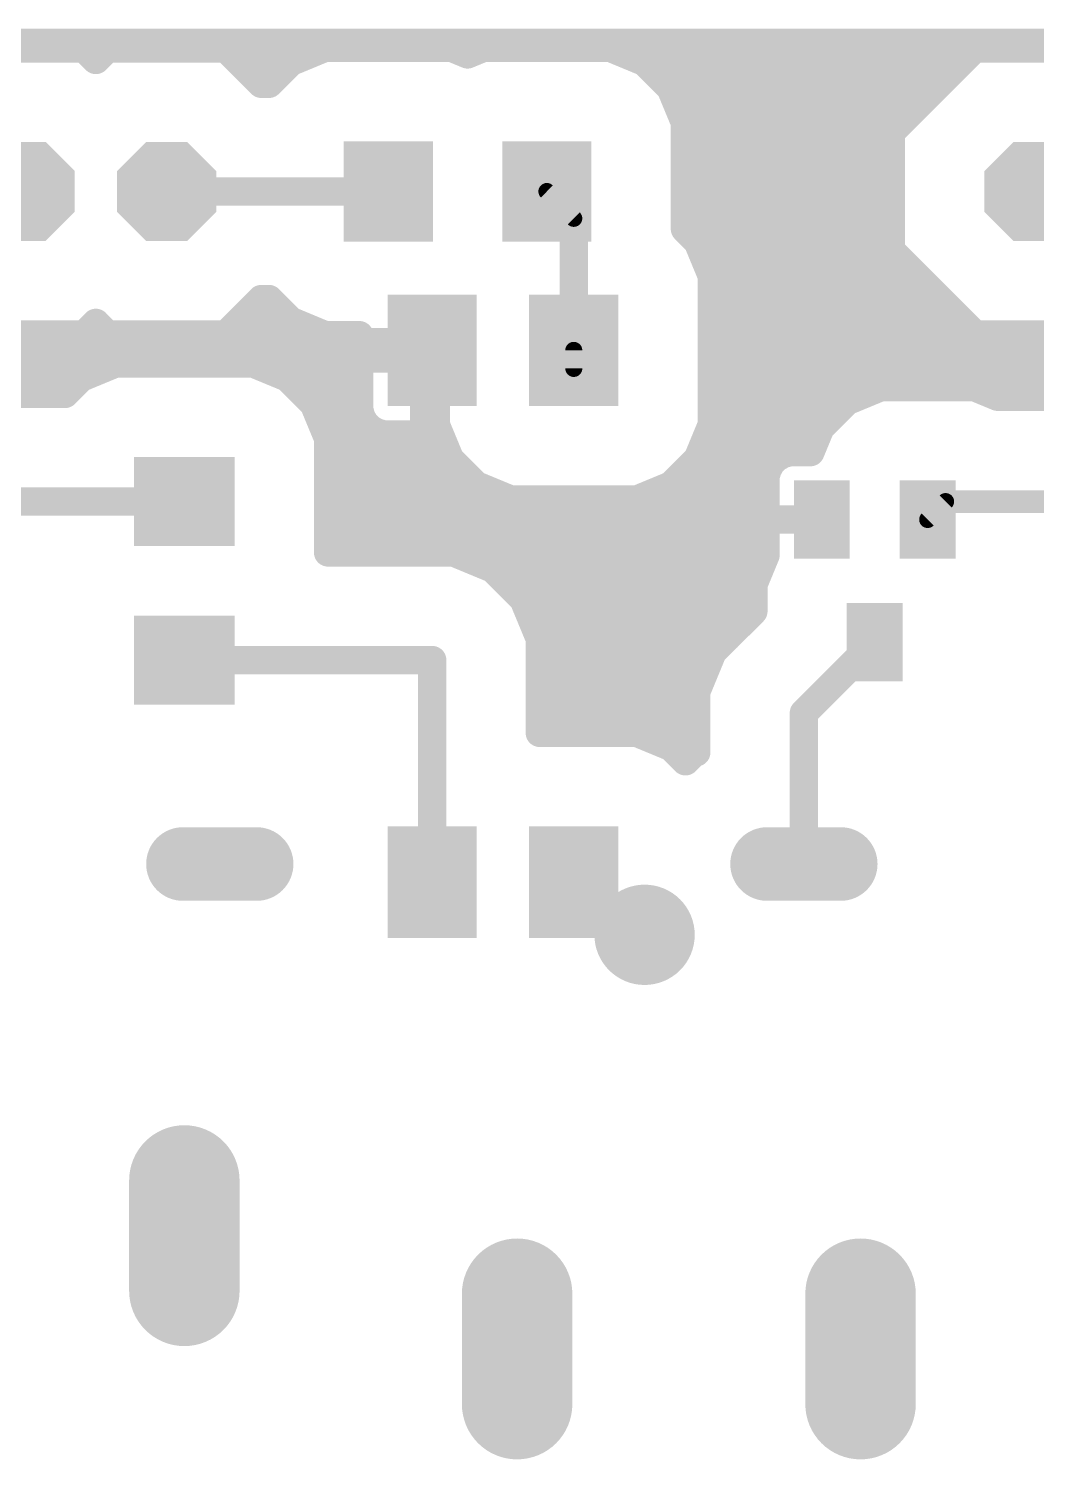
# Model space of a CAD drawing. Header units: millimetres. Extents: x 0 to 653, y 0 to 287.
# Drawn here: x 84.52 to 102.6, y 221.21 to 246.87 of the extents above; entities that cross this region are included whole.
import ezdxf

# ---------------------------------------------------------------- set-up
doc = ezdxf.new("R2010")
doc.units = ezdxf.units.MM
for name, color, linetype in [('1', 7, 'Continuous'), ('17', 7, 'Continuous'), ('18', 7, 'Continuous')]:
    doc.layers.add(name, color=color, linetype=linetype)

# ---------------------------------------------------------------- blocks, each defined once
blk = doc.blocks.new('LONGP100')
at = {"const_width": 1}
blk.add_lwpolyline([(-0.5, 0), (0.5, 0)], dxfattribs=at)
at = {"const_width": 0.5}
for points in [[(-0.5, 0.25, 1), (-0.5, -0.25)], [(0.5, -0.25, 1), (0.5, 0.25)]]:
    blk.add_lwpolyline(points, format="xyb", dxfattribs=at)
blk = doc.blocks.new('OCTAGONP')
at = {"const_width": 0.5}
blk.add_lwpolyline([(-0.25, -0.1036), (-0.25, 0.1036), (-0.1036, 0.25), (0.1036, 0.25), (0.25, 0.1036), (0.25, -0.1036), (0.1036, -0.25), (-0.1036, -0.25), (-0.25, -0.1036), (-0.25, 0.1036)], dxfattribs=at)
blk = doc.blocks.new('RECT')
blk.add_solid([(-0.5, -0.5), (0.5, -0.5), (-0.5, 0.5), (0.5, 0.5)])
blk = doc.blocks.new('ROUNDV')
at = {"const_width": 0.5}
blk.add_lwpolyline([(0, -0.25, 1), (0, 0.25, 1), (0, -0.25)], format="xyb", dxfattribs=at)

msp = doc.modelspace()

# ---------------------------------------------------------------- linework, layer by layer
at = {"layer": '1'}
for points, const_width in [([(21.193, 246.62), (169.545, 246.62)], 0.508), ([(85.518, 246.519), (83.392, 246.519)], 0.508), ([(85.725, 246.311), (85.518, 246.519)], 0.508), ([(85.932, 246.519), (85.725, 246.311)], 0.508), ([(88.058, 246.519), (85.932, 246.519)], 0.508), ([(88.693, 245.884), (88.058, 246.519)], 0.508), ([(89.837, 246.531), (89.221, 246.276)], 0.508), ([(92.104, 246.531), (89.837, 246.531)], 0.508), ([(92.392, 246.412), (92.104, 246.531)], 0.508), ([(92.681, 246.531), (92.392, 246.412)], 0.508), ([(94.948, 246.531), (92.681, 246.531)], 0.508), ([(95.564, 246.276), (94.948, 246.531)], 0.508), ([(101.49, 246.519), (99.987, 245.016)], 0.508), ([(103.615, 246.519), (101.49, 246.519)], 0.508), ([(89.221, 246.276), (88.829, 245.884)], 0.508), ([(96.036, 245.804), (95.564, 246.276)], 0.508), ([(88.464, 246.112), (89.057, 246.112)], 0.508), ([(95.728, 246.112), (101.084, 246.112)], 0.508), ([(88.829, 245.884), (88.693, 245.884)], 0.508), ([(96.291, 245.188), (96.036, 245.804)], 0.508), ([(96.119, 245.604), (100.576, 245.604)], 0.508), ([(96.291, 243.281), (96.291, 245.188)], 0.508), ([(96.291, 245.096), (100.067, 245.096)], 0.508), ([(99.987, 245.016), (99.987, 242.891)], 0.508), ([(96.291, 244.588), (99.987, 244.588)], 0.508), ([(86.995, 243.953), (90.971, 243.953)], 0.508), ([(93.814, 243.953), (94.297, 243.47)], 0.305), ([(96.291, 244.08), (99.987, 244.08)], 0.508), ([(94.297, 243.47), (94.297, 241.103)], 0.508), ([(96.291, 243.572), (99.987, 243.572)], 0.508), ([(96.519, 243.053), (96.291, 243.281)], 0.508), ([(96.507, 243.064), (99.987, 243.064)], 0.508), ([(96.774, 242.437), (96.519, 243.053)], 0.508), ([(99.987, 242.891), (101.49, 241.388)], 0.508), ([(96.724, 242.556), (100.322, 242.556)], 0.508), ([(96.774, 239.77), (96.774, 242.437)], 0.508), ([(96.774, 242.048), (100.829, 242.048)], 0.508), ([(88.058, 241.388), (88.693, 242.023)], 0.508), ([(88.693, 242.023), (88.829, 242.023)], 0.508), ([(88.829, 242.023), (89.221, 241.631)], 0.508), ([(85.518, 241.388), (85.725, 241.595)], 0.508), ([(85.67, 241.54), (85.78, 241.54)], 0.508), ([(85.725, 241.595), (85.932, 241.388)], 0.508), ([(88.21, 241.54), (89.439, 241.54)], 0.508), ([(89.221, 241.631), (89.837, 241.375)], 0.508), ([(96.774, 241.54), (101.338, 241.54)], 0.508), ([(83.392, 241.388), (85.518, 241.388)], 0.508), ([(85.932, 241.388), (88.058, 241.388)], 0.508), ([(89.837, 241.375), (90.45, 241.375)], 0.508), ([(90.45, 241.375), (90.45, 241.249)], 0.508), ([(101.49, 241.388), (103.615, 241.388)], 0.508), ([(78.676, 241.032), (91.612, 241.032)], 0.508), ([(90.45, 241.249), (91.612, 241.249)], 0.508), ([(91.612, 241.249), (91.612, 240.957)], 0.508), ([(96.774, 241.032), (109.709, 241.032)], 0.508), ([(86.078, 240.867), (85.461, 240.612)], 0.508), ([(88.547, 240.867), (86.078, 240.867)], 0.508), ([(89.164, 240.612), (88.547, 240.867)], 0.508), ([(91.612, 240.957), (90.45, 240.957)], 0.508), ([(90.45, 240.957), (90.45, 240.036)], 0.508), ([(91.612, 239.595), (91.612, 240.957)], 0.508), ([(91.612, 240.957), (91.821, 240.957)], 0.508), ([(91.821, 240.957), (91.821, 239.77)], 0.508), ([(94.297, 241.103), (94.297, 240.778)], 0.305), ([(78.676, 240.524), (85.374, 240.524)], 0.508), ([(85.461, 240.612), (85.171, 240.321)], 0.508), ([(89.635, 240.14), (89.164, 240.612)], 0.508), ([(89.251, 240.524), (90.45, 240.524)], 0.508), ([(91.612, 240.524), (91.821, 240.524)], 0.508), ([(96.774, 240.524), (103.472, 240.524)], 0.508), ([(85.171, 240.321), (83.68, 240.321)], 0.508), ([(99.811, 240.445), (99.195, 240.19)], 0.508), ([(101.478, 240.445), (99.811, 240.445)], 0.508), ([(101.9, 240.27), (101.478, 240.445)], 0.508), ([(103.217, 240.27), (101.9, 240.27)], 0.508), ([(89.89, 239.524), (89.635, 240.14)], 0.508), ([(89.686, 240.016), (90.455, 240.016)], 0.508), ([(90.45, 240.036), (90.484, 239.907)], 0.508), ([(91.612, 240.016), (91.821, 240.016)], 0.508), ([(96.774, 240.016), (99.022, 240.016)], 0.508), ([(99.195, 240.19), (98.724, 239.718)], 0.508), ([(90.484, 239.907), (90.551, 239.791)], 0.508), ([(90.551, 239.791), (90.646, 239.697)], 0.508), ([(91.821, 239.77), (92.076, 239.154)], 0.508), ([(96.519, 239.154), (96.774, 239.77)], 0.508), ([(89.89, 237.477), (89.89, 239.524)], 0.508), ([(89.89, 239.508), (91.929, 239.508)], 0.508), ([(90.646, 239.697), (90.761, 239.63)], 0.508), ([(90.761, 239.63), (90.891, 239.595)], 0.508), ([(90.891, 239.595), (91.612, 239.595)], 0.508), ([(96.666, 239.508), (98.637, 239.508)], 0.508), ([(98.724, 239.718), (98.541, 239.276)], 0.508), ([(98.049, 239.242), (97.933, 239.175)], 0.508), ([(98.178, 239.276), (98.049, 239.242)], 0.508), ([(98.541, 239.276), (98.178, 239.276)], 0.508), ([(89.89, 239), (92.23, 239)], 0.508), ([(92.076, 239.154), (92.548, 238.682)], 0.508), ([(96.047, 238.682), (96.519, 239.154)], 0.508), ([(96.365, 239), (97.792, 239)], 0.508), ([(97.772, 238.964), (97.737, 238.835)], 0.508), ([(97.838, 239.08), (97.772, 238.964)], 0.508), ([(97.933, 239.175), (97.838, 239.08)], 0.508), ([(97.737, 238.835), (97.737, 238.068)], 0.508), ([(89.89, 238.492), (93.006, 238.492)], 0.508), ([(92.548, 238.682), (93.164, 238.427)], 0.508), ([(95.431, 238.427), (96.047, 238.682)], 0.508), ([(95.589, 238.492), (97.737, 238.492)], 0.508), ([(87.312, 238.39), (82.87, 238.39)], 0.508), ([(93.164, 238.427), (95.431, 238.427)], 0.508), ([(100.967, 238.39), (100.645, 238.068)], 0.305), ([(105.41, 238.39), (100.967, 238.39)], 0.406), ([(89.89, 237.984), (97.737, 237.984)], 0.508), ([(97.737, 238.068), (98.436, 238.068)], 0.508), ([(98.436, 238.068), (97.737, 238.068)], 0.508), ([(97.737, 238.068), (97.737, 237.429)], 0.508), ([(98.436, 238.068), (98.436, 238.068)], 0.508), ([(92.141, 237.477), (89.89, 237.477)], 0.508), ([(92.851, 237.183), (92.141, 237.477)], 0.508), ([(92.142, 237.476), (97.737, 237.476)], 0.508), ([(97.737, 237.429), (97.519, 236.902)], 0.508), ([(93.394, 236.64), (92.851, 237.183)], 0.508), ([(93.066, 236.968), (97.546, 236.968)], 0.508), ([(97.519, 236.902), (97.519, 236.422)], 0.508), ([(93.688, 235.93), (93.394, 236.64)], 0.508), ([(93.468, 236.46), (97.519, 236.46)], 0.508), ([(97.519, 236.422), (96.788, 235.692)], 0.508), ([(93.679, 235.952), (97.049, 235.952)], 0.508), ([(93.688, 234.24), (93.688, 235.93)], 0.508), ([(96.788, 235.692), (96.495, 234.982)], 0.508), ([(98.425, 234.598), (99.695, 235.868)], 0.508), ([(87.312, 235.546), (91.757, 235.546)], 0.508), ([(91.757, 235.546), (91.757, 231.563)], 0.508), ([(93.688, 235.444), (96.686, 235.444)], 0.508), ([(93.688, 234.936), (96.495, 234.936)], 0.508), ([(96.495, 234.982), (96.495, 233.892)], 0.508), ([(98.425, 231.888), (98.425, 234.598)], 0.508), ([(93.688, 234.428), (96.495, 234.428)], 0.508), ([(95.431, 234.24), (93.688, 234.24)], 0.508), ([(96.047, 233.985), (95.431, 234.24)], 0.508), ([(96.302, 233.73), (96.047, 233.985)], 0.508), ([(96.111, 233.92), (96.495, 233.92)], 0.508), ([(96.441, 233.869), (96.302, 233.73)], 0.508), ([(96.495, 233.892), (96.441, 233.869)], 0.508), ([(94.297, 231.563), (94.623, 231.563)], 0.406), ([(94.623, 231.563), (95.567, 230.618)], 0.406)]:
    msp.add_lwpolyline(points, dxfattribs=dict(at, const_width=const_width))
for points, const_width in [([(85.607, 246.609, 1), (85.428, 246.429)], 0.254), ([(85.518, 246.392, 1), (85.518, 246.646)], 0.254), ([(85.932, 246.646, 1), (85.932, 246.392)], 0.254), ([(86.022, 246.429, 1), (85.843, 246.609)], 0.254), ([(88.147, 246.609, 1), (87.968, 246.429)], 0.254), ([(88.058, 246.392, 1), (88.058, 246.646)], 0.254), ([(89.837, 246.658, 1), (89.837, 246.404)], 0.254), ([(89.886, 246.414, 1), (89.788, 246.649)], 0.254), ([(92.153, 246.649, 1), (92.055, 246.414)], 0.254), ([(92.104, 246.404, 1), (92.104, 246.658)], 0.254), ([(92.681, 246.658, 1), (92.681, 246.404)], 0.254), ([(92.73, 246.414, 1), (92.632, 246.649)], 0.254), ([(94.997, 246.649, 1), (94.899, 246.414)], 0.254), ([(94.948, 246.404, 1), (94.948, 246.658)], 0.254), ([(101.49, 246.646, 1), (101.49, 246.392)], 0.254), ([(101.58, 246.429, 1), (101.4, 246.609)], 0.254), ([(85.635, 246.401, 1), (85.815, 246.222)], 0.254), ([(85.635, 246.222, 1), (85.815, 246.401)], 0.254), ([(89.172, 246.393, 1), (89.269, 246.159)], 0.254), ([(89.311, 246.186, 1), (89.131, 246.366)], 0.254), ([(92.344, 246.529, 1), (92.441, 246.294)], 0.254), ([(92.344, 246.294, 1), (92.441, 246.529)], 0.254), ([(95.654, 246.366, 1), (95.474, 246.186)], 0.254), ([(95.516, 246.159, 1), (95.613, 246.393)], 0.254), ([(88.464, 246.239, 1), (88.464, 245.985)], 0.254), ([(89.057, 245.985, 1), (89.057, 246.239)], 0.254), ([(95.728, 246.239, 1), (95.728, 245.985)], 0.254), ([(101.084, 245.985, 1), (101.084, 246.239)], 0.254), ([(88.693, 246.011, 1), (88.693, 245.757)], 0.254), ([(88.603, 245.794, 1), (88.782, 245.974)], 0.254), ([(88.739, 245.974, 1), (88.918, 245.794)], 0.254), ([(88.829, 245.757, 1), (88.829, 246.011)], 0.254), ([(96.153, 245.853, 1), (95.918, 245.756)], 0.254), ([(95.946, 245.715, 1), (96.126, 245.894)], 0.254), ([(96.119, 245.731, 1), (96.119, 245.477)], 0.254), ([(100.576, 245.477, 1), (100.576, 245.731)], 0.254), ([(96.418, 245.188, 1), (96.164, 245.188)], 0.254), ([(96.291, 245.223, 1), (96.291, 244.969)], 0.254), ([(96.174, 245.14, 1), (96.408, 245.237)], 0.254), ([(100.114, 245.016, 1), (99.86, 245.016)], 0.254), ([(99.897, 245.106, 1), (100.077, 244.926)], 0.254), ([(100.067, 244.969, 1), (100.067, 245.223)], 0.254), ([(96.291, 244.715, 1), (96.291, 244.461)], 0.254), ([(99.987, 244.461, 1), (99.987, 244.715)], 0.254), ([(86.995, 244.08, 1), (86.995, 243.826)], 0.254), ([(90.971, 243.826, 1), (90.971, 244.08)], 0.254), ([(93.868, 244.007, 1), (93.761, 243.899)], 0.152), ([(96.291, 244.207, 1), (96.291, 243.953)], 0.254), ([(99.987, 243.953, 1), (99.987, 244.207)], 0.254), ([(94.424, 243.47, 1), (94.171, 243.47)], 0.254), ([(94.244, 243.416, 1), (94.351, 243.524)], 0.152), ([(96.291, 243.699, 1), (96.291, 243.445)], 0.254), ([(99.987, 243.445, 1), (99.987, 243.699)], 0.254), ([(96.381, 243.371, 1), (96.201, 243.191)], 0.254), ([(96.164, 243.281, 1), (96.418, 243.281)], 0.254), ([(96.507, 243.191, 1), (96.507, 242.937)], 0.254), ([(96.636, 243.102, 1), (96.401, 243.004)], 0.254), ([(96.429, 242.963, 1), (96.609, 243.143)], 0.254), ([(100.077, 242.981, 1), (99.897, 242.801)], 0.254), ([(99.987, 242.937, 1), (99.987, 243.191)], 0.254), ([(96.724, 242.683, 1), (96.724, 242.429)], 0.254), ([(99.86, 242.891, 1), (100.114, 242.891)], 0.254), ([(100.322, 242.429, 1), (100.322, 242.683)], 0.254), ([(96.901, 242.437, 1), (96.647, 242.437)], 0.254), ([(96.657, 242.388, 1), (96.891, 242.485)], 0.254), ([(96.774, 242.175, 1), (96.774, 241.921)], 0.254), ([(100.829, 241.921, 1), (100.829, 242.175)], 0.254), ([(88.693, 242.15, 1), (88.693, 241.896)], 0.254), ([(88.782, 241.933, 1), (88.603, 242.113)], 0.254), ([(88.918, 242.113, 1), (88.739, 241.933)], 0.254), ([(88.829, 241.896, 1), (88.829, 242.15)], 0.254), ([(85.67, 241.667, 1), (85.67, 241.413)], 0.254), ([(85.815, 241.685, 1), (85.635, 241.506)], 0.254), ([(85.815, 241.506, 1), (85.635, 241.685)], 0.254), ([(85.78, 241.413, 1), (85.78, 241.667)], 0.254), ([(88.21, 241.667, 1), (88.21, 241.413)], 0.254), ([(89.269, 241.748, 1), (89.172, 241.513)], 0.254), ([(89.131, 241.541, 1), (89.311, 241.72)], 0.254), ([(89.439, 241.413, 1), (89.439, 241.667)], 0.254), ([(96.774, 241.667, 1), (96.774, 241.413)], 0.254), ([(101.338, 241.413, 1), (101.338, 241.667)], 0.254), ([(85.428, 241.478, 1), (85.607, 241.298)], 0.254), ([(85.518, 241.261, 1), (85.518, 241.515)], 0.254), ([(85.932, 241.515, 1), (85.932, 241.261)], 0.254), ([(85.843, 241.298, 1), (86.022, 241.478)], 0.254), ([(87.968, 241.478, 1), (88.147, 241.298)], 0.254), ([(88.058, 241.261, 1), (88.058, 241.515)], 0.254), ([(89.837, 241.502, 1), (89.837, 241.248)], 0.254), ([(89.788, 241.258, 1), (89.886, 241.493)], 0.254), ([(90.576, 241.375, 1), (90.323, 241.375)], 0.254), ([(90.45, 241.248, 1), (90.45, 241.502)], 0.254), ([(101.49, 241.515, 1), (101.49, 241.261)], 0.254), ([(101.4, 241.298, 1), (101.58, 241.478)], 0.254), ([(90.45, 241.376, 1), (90.45, 241.122)], 0.254), ([(90.323, 241.249, 1), (90.576, 241.249)], 0.254), ([(91.739, 241.249, 1), (91.484, 241.249)], 0.254), ([(91.612, 241.122, 1), (91.612, 241.376)], 0.254), ([(91.612, 240.905, 1), (91.612, 241.159)], 0.254), ([(96.774, 241.159, 1), (96.774, 240.905)], 0.254), ([(86.078, 240.994, 1), (86.078, 240.74)], 0.254), ([(86.126, 240.749, 1), (86.029, 240.984)], 0.254), ([(88.596, 240.984, 1), (88.499, 240.749)], 0.254), ([(88.547, 240.74, 1), (88.547, 240.994)], 0.254), ([(90.45, 241.084, 1), (90.45, 240.83)], 0.254), ([(90.576, 240.957, 1), (90.323, 240.957)], 0.254), ([(91.739, 240.957, 1), (91.484, 240.957)], 0.254), ([(91.612, 241.084, 1), (91.612, 240.83)], 0.254), ([(91.484, 240.957, 1), (91.739, 240.957)], 0.254), ([(91.612, 240.83, 1), (91.612, 241.084)], 0.254), ([(91.948, 240.957, 1), (91.694, 240.957)], 0.254), ([(91.821, 240.83, 1), (91.821, 241.084)], 0.254), ([(94.171, 241.103, 1), (94.424, 241.103)], 0.254), ([(94.374, 241.103, 1), (94.221, 241.103)], 0.152), ([(85.413, 240.729, 1), (85.51, 240.494)], 0.254), ([(85.551, 240.522, 1), (85.372, 240.701)], 0.254), ([(85.374, 240.397, 1), (85.374, 240.651)], 0.254), ([(89.253, 240.701, 1), (89.074, 240.522)], 0.254), ([(89.115, 240.494, 1), (89.212, 240.729)], 0.254), ([(89.251, 240.651, 1), (89.251, 240.397)], 0.254), ([(90.45, 240.397, 1), (90.45, 240.651)], 0.254), ([(91.612, 240.651, 1), (91.612, 240.397)], 0.254), ([(91.821, 240.397, 1), (91.821, 240.651)], 0.254), ([(94.221, 240.778, 1), (94.374, 240.778)], 0.152), ([(96.774, 240.651, 1), (96.774, 240.397)], 0.254), ([(85.081, 240.411, 1), (85.26, 240.231)], 0.254), ([(85.171, 240.194, 1), (85.171, 240.448)], 0.254), ([(99.811, 240.572, 1), (99.811, 240.318)], 0.254), ([(99.86, 240.327, 1), (99.763, 240.562)], 0.254), ([(101.527, 240.562, 1), (101.43, 240.327)], 0.254), ([(101.478, 240.318, 1), (101.478, 240.572)], 0.254), ([(101.9, 240.397, 1), (101.9, 240.143)], 0.254), ([(101.852, 240.153, 1), (101.949, 240.387)], 0.254), ([(89.752, 240.189, 1), (89.518, 240.091)], 0.254), ([(89.545, 240.05, 1), (89.725, 240.23)], 0.254), ([(89.686, 240.143, 1), (89.686, 239.889)], 0.254), ([(90.572, 240.069, 1), (90.327, 240.004)], 0.254), ([(90.455, 239.889, 1), (90.455, 240.143)], 0.254), ([(91.612, 240.143, 1), (91.612, 239.889)], 0.254), ([(91.821, 239.889, 1), (91.821, 240.143)], 0.254), ([(96.774, 240.143, 1), (96.774, 239.889)], 0.254), ([(99.022, 239.889, 1), (99.022, 240.143)], 0.254), ([(99.147, 240.307, 1), (99.244, 240.072)], 0.254), ([(99.285, 240.1, 1), (99.106, 240.279)], 0.254), ([(90.323, 240.036, 1), (90.576, 240.036)], 0.254), ([(90.594, 239.971, 1), (90.374, 239.844)], 0.254), ([(90.361, 239.874, 1), (90.607, 239.94)], 0.254), ([(90.641, 239.881, 1), (90.461, 239.702)], 0.254), ([(91.938, 239.818, 1), (91.704, 239.721)], 0.254), ([(96.891, 239.721, 1), (96.657, 239.818)], 0.254), ([(90.017, 239.524, 1), (89.763, 239.524)], 0.254), ([(89.89, 239.635, 1), (89.89, 239.381)], 0.254), ([(90.441, 239.728, 1), (90.661, 239.855)], 0.254), ([(90.709, 239.807, 1), (90.582, 239.587)], 0.254), ([(90.556, 239.607, 1), (90.735, 239.787)], 0.254), ([(90.794, 239.753, 1), (90.728, 239.507)], 0.254), ([(90.698, 239.52, 1), (90.825, 239.74)], 0.254), ([(90.891, 239.722, 1), (90.891, 239.468)], 0.254), ([(90.858, 239.473, 1), (90.924, 239.718)], 0.254), ([(91.612, 239.468, 1), (91.612, 239.722)], 0.254), ([(91.694, 239.77, 1), (91.948, 239.77)], 0.254), ([(91.929, 239.381, 1), (91.929, 239.635)], 0.254), ([(96.666, 239.635, 1), (96.666, 239.381)], 0.254), ([(96.647, 239.77, 1), (96.901, 239.77)], 0.254), ([(98.634, 239.808, 1), (98.814, 239.628)], 0.254), ([(98.841, 239.669, 1), (98.606, 239.767)], 0.254), ([(98.637, 239.381, 1), (98.637, 239.635)], 0.254), ([(89.773, 239.475, 1), (90.008, 239.572)], 0.254), ([(91.484, 239.595, 1), (91.739, 239.595)], 0.254), ([(98.016, 239.364, 1), (98.082, 239.119)], 0.254), ([(98.112, 239.132, 1), (97.985, 239.352)], 0.254), ([(98.178, 239.403, 1), (98.178, 239.149)], 0.254), ([(98.211, 239.154, 1), (98.145, 239.399)], 0.254), ([(98.541, 239.149, 1), (98.541, 239.403)], 0.254), ([(89.89, 239.127, 1), (89.89, 238.873)], 0.254), ([(92.166, 239.244, 1), (91.987, 239.064)], 0.254), ([(91.959, 239.105, 1), (92.194, 239.202)], 0.254), ([(92.23, 238.873, 1), (92.23, 239.127)], 0.254), ([(96.365, 239.127, 1), (96.365, 238.873)], 0.254), ([(96.401, 239.202, 1), (96.636, 239.105)], 0.254), ([(96.609, 239.064, 1), (96.429, 239.244)], 0.254), ([(97.894, 238.932, 1), (97.649, 238.997)], 0.254), ([(97.749, 239.17, 1), (97.928, 238.99)], 0.254), ([(97.948, 239.017, 1), (97.728, 239.144)], 0.254), ([(97.792, 238.873, 1), (97.792, 239.127)], 0.254), ([(97.87, 239.285, 1), (97.997, 239.065)], 0.254), ([(98.023, 239.085, 1), (97.843, 239.265)], 0.254), ([(98.424, 239.325, 1), (98.658, 239.228)], 0.254), ([(97.864, 238.835, 1), (97.61, 238.835)], 0.254), ([(97.614, 238.868, 1), (97.86, 238.802)], 0.254), ([(97.662, 239.028, 1), (97.882, 238.901)], 0.254), ([(89.89, 238.619, 1), (89.89, 238.365)], 0.254), ([(92.597, 238.799, 1), (92.499, 238.565)], 0.254), ([(92.458, 238.592, 1), (92.638, 238.772)], 0.254), ([(93.006, 238.365, 1), (93.006, 238.619)], 0.254), ([(95.589, 238.619, 1), (95.589, 238.365)], 0.254), ([(95.957, 238.772, 1), (96.137, 238.592)], 0.254), ([(96.096, 238.565, 1), (95.999, 238.799)], 0.254), ([(97.737, 238.365, 1), (97.737, 238.619)], 0.254), ([(87.312, 238.263, 1), (87.312, 238.517)], 0.254), ([(93.164, 238.554, 1), (93.164, 238.3)], 0.254), ([(93.115, 238.31, 1), (93.213, 238.544)], 0.254), ([(95.382, 238.544, 1), (95.48, 238.31)], 0.254), ([(95.431, 238.3, 1), (95.431, 238.554)], 0.254), ([(100.967, 238.492, 1), (100.967, 238.289)], 0.203), ([(101.021, 238.336, 1), (100.913, 238.444)], 0.152), ([(89.89, 238.111, 1), (89.89, 237.857)], 0.254), ([(97.737, 238.195, 1), (97.737, 237.941)], 0.254), ([(97.737, 238.195, 1), (97.737, 237.941)], 0.254), ([(97.864, 238.068, 1), (97.61, 238.068)], 0.254), ([(97.61, 238.068, 1), (97.864, 238.068)], 0.254), ([(97.737, 237.857, 1), (97.737, 238.111)], 0.254), ([(98.39, 238.187, 1), (98.481, 237.95)], 0.254), ([(98.481, 237.95, 1), (98.39, 238.187)], 0.254), ([(98.436, 237.941, 1), (98.436, 238.195)], 0.254), ([(98.436, 237.941, 1), (98.436, 238.195)], 0.254), ([(100.591, 238.122, 1), (100.699, 238.014)], 0.152), ([(89.89, 237.604, 1), (89.89, 237.35)], 0.254), ([(92.19, 237.594, 1), (92.093, 237.359)], 0.254), ([(92.142, 237.603, 1), (92.142, 237.349)], 0.254), ([(92.141, 237.35, 1), (92.141, 237.604)], 0.254), ([(97.854, 237.38, 1), (97.62, 237.478)], 0.254), ([(97.737, 237.349, 1), (97.737, 237.603)], 0.254), ([(89.763, 237.477, 1), (90.017, 237.477)], 0.254), ([(92.941, 237.273, 1), (92.761, 237.093)], 0.254), ([(92.802, 237.066, 1), (92.9, 237.3)], 0.254), ([(97.61, 237.429, 1), (97.864, 237.429)], 0.254), ([(93.066, 237.095, 1), (93.066, 236.841)], 0.254), ([(97.546, 236.841, 1), (97.546, 237.095)], 0.254), ([(97.646, 236.902, 1), (97.392, 236.902)], 0.254), ([(97.401, 236.95, 1), (97.636, 236.853)], 0.254), ([(93.511, 236.688, 1), (93.277, 236.591)], 0.254), ([(93.304, 236.55, 1), (93.484, 236.73)], 0.254), ([(93.468, 236.587, 1), (93.468, 236.333)], 0.254), ([(97.608, 236.332, 1), (97.429, 236.512)], 0.254), ([(97.519, 236.333, 1), (97.519, 236.587)], 0.254), ([(97.392, 236.422, 1), (97.646, 236.422)], 0.254), ([(93.679, 236.079, 1), (93.679, 235.825)], 0.254), ([(93.815, 235.93, 1), (93.561, 235.93)], 0.254), ([(97.049, 235.825, 1), (97.049, 236.079)], 0.254), ([(93.571, 235.882, 1), (93.805, 235.979)], 0.254), ([(96.699, 235.782, 1), (96.878, 235.602)], 0.254), ([(96.906, 235.643, 1), (96.671, 235.74)], 0.254), ([(99.785, 235.779, 1), (99.605, 235.958)], 0.254), ([(87.312, 235.673, 1), (87.312, 235.419)], 0.254), ([(91.885, 235.546, 1), (91.63, 235.546)], 0.254), ([(91.757, 235.419, 1), (91.757, 235.673)], 0.254), ([(93.688, 235.571, 1), (93.688, 235.317)], 0.254), ([(96.686, 235.317, 1), (96.686, 235.571)], 0.254), ([(93.688, 235.063, 1), (93.688, 234.809)], 0.254), ([(96.622, 234.982, 1), (96.368, 234.982)], 0.254), ([(96.377, 235.031, 1), (96.612, 234.934)], 0.254), ([(96.495, 234.809, 1), (96.495, 235.063)], 0.254), ([(98.552, 234.598, 1), (98.298, 234.598)], 0.254), ([(93.688, 234.555, 1), (93.688, 234.301)], 0.254), ([(96.495, 234.301, 1), (96.495, 234.555)], 0.254), ([(98.335, 234.688, 1), (98.515, 234.509)], 0.254), ([(93.688, 234.367, 1), (93.688, 234.113)], 0.254), ([(93.561, 234.24, 1), (93.815, 234.24)], 0.254), ([(95.48, 234.357, 1), (95.382, 234.122)], 0.254), ([(95.431, 234.113, 1), (95.431, 234.367)], 0.254), ([(96.137, 234.074, 1), (95.957, 233.895)], 0.254), ([(96.111, 234.047, 1), (96.111, 233.793)], 0.254), ([(95.999, 233.867, 1), (96.096, 234.102)], 0.254), ([(96.392, 233.987, 1), (96.49, 233.752)], 0.254), ([(96.531, 233.78, 1), (96.351, 233.959)], 0.254), ([(96.543, 233.774, 1), (96.446, 234.009)], 0.254), ([(96.495, 233.793, 1), (96.495, 234.047)], 0.254), ([(96.212, 233.82, 1), (96.391, 233.64)], 0.254), ([(96.212, 233.64, 1), (96.391, 233.82)], 0.254), ([(96.368, 233.892, 1), (96.622, 233.892)], 0.254), ([(98.298, 231.888, 1), (98.552, 231.888)], 0.254), ([(91.63, 231.563, 1), (91.885, 231.563)], 0.254), ([(94.297, 231.665, 1), (94.297, 231.462)], 0.203), ([(94.694, 231.635, 1), (94.551, 231.492)], 0.203), ([(94.623, 231.462, 1), (94.623, 231.665)], 0.203), ([(95.496, 230.547, 1), (95.639, 230.69)], 0.203)]:
    msp.add_lwpolyline(points, format="xyb", dxfattribs=dict(at, const_width=const_width))

# ---------------------------------------------------------------- block references
at = {"layer": '1', "xscale": 1.6}
for p, yscale in [((90.971, 243.953), 1.803), ((93.814, 243.953), 1.803), ((91.757, 231.563), 2), ((94.297, 231.563), 2)]:
    msp.add_blockref('RECT', p, dxfattribs=dict(at, yscale=yscale))
for p, yscale, rotation in [((91.757, 241.103), 2, 180), ((94.297, 241.103), 2, 180), ((87.312, 238.39), 1.803, 90), ((87.312, 235.546), 1.803, 90)]:
    msp.add_blockref('RECT', p, dxfattribs=dict(at, yscale=yscale, rotation=rotation))
at = {"layer": '1', "yscale": 1.4, "rotation": 180}
for p in [(98.745, 238.068), (100.645, 238.068), (99.695, 235.868)]:
    msp.add_blockref('RECT', p, dxfattribs=at)
at = {"layer": '17', "xscale": 1.778, "yscale": 1.778}
for p in [(84.455, 243.953), (84.455, 243.953), (86.995, 243.953), (86.995, 243.953), (102.552, 243.953), (102.552, 243.953)]:
    msp.add_blockref('OCTAGONP', p, dxfattribs=at)
at = {"layer": '17'}
for p, xscale, yscale, rotation in [((87.948, 231.888), 1.3208, 1.3208, 180), ((87.948, 231.888), 1.3208, 1.3208, 180), ((98.425, 231.888), 1.3208, 1.3208, 180), ((98.425, 231.888), 1.3208, 1.3208, 180), ((87.312, 225.221), 1.9812, 1.9812, 270), ((87.312, 225.221), 1.9812, 1.9812, 270), ((93.281, 223.189), 1.9812, 1.9812, 270), ((93.281, 223.189), 1.9812, 1.9812, 270), ((99.441, 223.189), 1.9812, 1.9812, 270), ((99.441, 223.189), 1.9812, 1.9812, 270)]:
    msp.add_blockref('LONGP100', p, dxfattribs=dict(at, xscale=xscale, yscale=yscale, rotation=rotation))
at = {"layer": '18', "xscale": 1.8, "yscale": 1.8}
msp.add_blockref('ROUNDV', (95.567, 230.618), dxfattribs=at)
msp.add_blockref('ROUNDV', (95.567, 230.618), dxfattribs=at)

doc.saveas('drawing.dxf')
